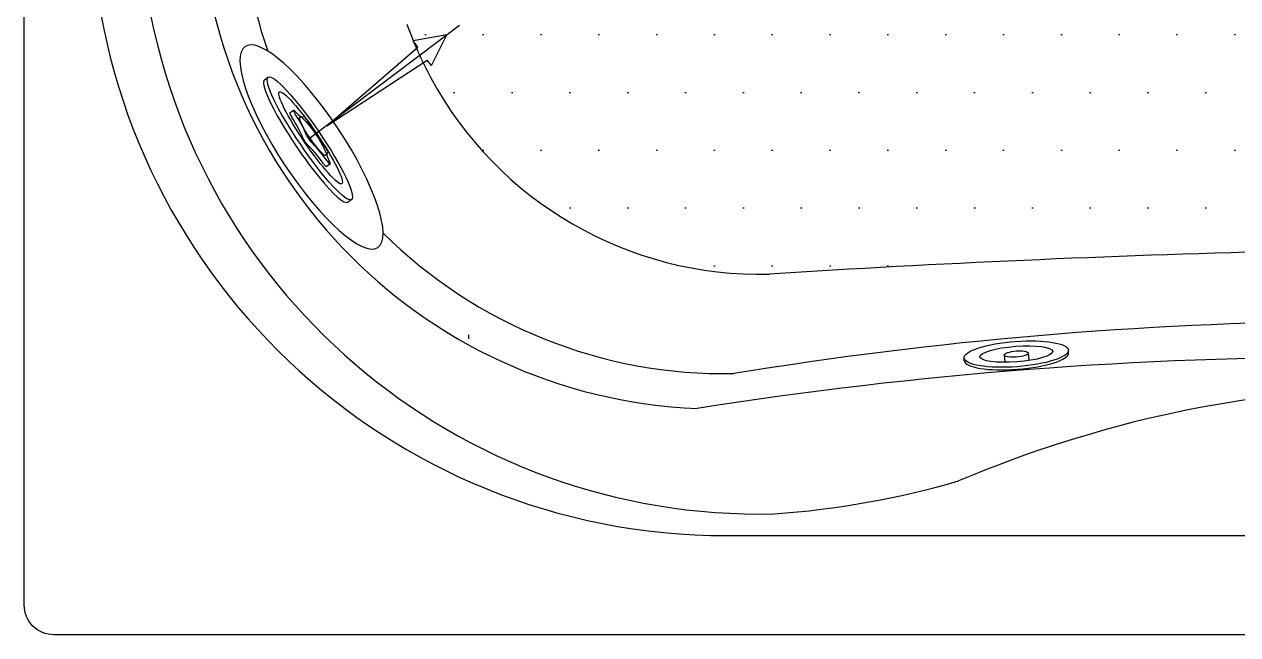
# Model space of a CAD drawing. Header units: millimetres. Extents: x -1245.21 to -1243.69, y 2253.6 to 2254.73.
# Drawn here: x -1245.211 to -1244.555, y 2253.761 to 2254.092 of the extents above; entities that cross this region are included whole.
import ezdxf

# ---------------------------------------------------------------- set-up
doc = ezdxf.new("R2010")
doc.units = ezdxf.units.MM
doc.linetypes.add('CENTER2', pattern=[1.125, 0.75, -0.125, 0.125, -0.125])
doc.layers.add('jacuzzi', color=1, linetype='Continuous')

msp = doc.modelspace()

# ---------------------------------------------------------------- hatches: boundary and pattern name
at = {"layer": 'jacuzzi'}
h = msp.add_hatch(dxfattribs=at)
h.set_pattern_fill('DOTS', color=256, scale=0.5, style=0)
h.set_pattern_definition([(0, (-1250.150874, 2255.148444), (0.015625, 0.03125), [0, -0.03125])])
h.paths.add_polyline_path([(-1244.05656, 2254.16643, 0.445453), (-1244.25791, 2254.36193, -0.018279), (-1244.8087, 2254.37641, 0.282746), (-1244.99169, 2254.27032, 0.069787), (-1245.01254, 2254.21435, -0.701739), (-1244.88004, 2254.16643)])
h.paths.add_polyline_path([(-1244.88004, 2254.16643, -0.701739), (-1245.01254, 2254.11851, 0.069787), (-1244.99169, 2254.06255, 0.282746), (-1244.8087, 2253.95645, -0.018279), (-1244.25791, 2253.97093, 0.445453), (-1244.05656, 2254.16643)])

# ---------------------------------------------------------------- linework, layer by layer
at = {"layer": 'jacuzzi', "linetype": 'CENTER2'}
msp.add_line((-1244.97629, 2254.09086), (-1245.05668, 2254.03008), dxfattribs=at)
at = {"layer": 'jacuzzi'}
for p, q in [((-1244.98298, 2254.08577), (-1245.00131, 2254.08249)), ((-1244.99136, 2254.06913), (-1244.98298, 2254.08577)), ((-1244.99876, 2254.07907), (-1245.00131, 2254.08249)), ((-1245.048, 2254.03664), (-1244.99876, 2254.07907)), ((-1245.048, 2254.03664), (-1244.99362, 2254.07217)), ((-1244.99136, 2254.06913), (-1244.99362, 2254.07217)), ((-1245.08165, 2254.06147), (-1245.07959, 2254.06288)), ((-1245.06794, 2254.04357), (-1245.06587, 2254.04498)), ((-1245.04827, 2254.01465), (-1245.04601, 2254.01619)), ((-1245.03667, 2253.99532), (-1245.0346, 2253.99672)), ((-1244.97124, 2253.92151), (-1244.97124, 2253.92366)), ((-1244.97124, 2253.92151), (-1244.97124, 2253.92366)), ((-1244.6469, 2253.91389), (-1244.64701, 2253.91531)), ((-1244.70331, 2253.90964), (-1244.70342, 2253.91106)), ((-1244.68172, 2253.91269), (-1244.68142, 2253.90872)), ((-1244.66871, 2253.91368), (-1244.66841, 2253.9097)), ((-1244.84048, 2253.81508), (-1244.05751, 2253.81508))]:
    msp.add_line(p, q, dxfattribs=at)
at = {"layer": 'jacuzzi', "color": 3}
msp.add_lwpolyline([(-1245.1955, 2254.57143), (-1243.7025, 2254.57143, -0.414214), (-1243.6865, 2254.55543), (-1243.6865, 2253.77743, -0.414214), (-1243.7025, 2253.76143), (-1245.1955, 2253.76143, -0.414214), (-1245.2115, 2253.77743), (-1245.2115, 2254.55543, -0.414214)], format="xyb", close=True, dxfattribs=at)
at = {"layer": 'jacuzzi'}
for centre, radius, start, end in [((-1244.83617, 2254.16427), 0.28072, 179.55803, 267.63888), ((-1244.83313, 2254.16424), 0.26163, 179.51993, 199.48147), ((-1244.83194, 2254.15861), 0.34363, 181.73495, 268.5755), ((-1244.81389, 2254.16253), 0.33583, 187.3682, 271.33473), ((-1244.80262, 2254.16486), 0.21498, 199.94865, 208.41836), ((-1244.81389, 2254.15836), 0.20198, 208.32, 271.47209), ((-1244.83313, 2254.16424), 0.26163, 225.19562, 271.13438), ((-1244.33536, 2246.43315), 7.53818, 89.411314, 93.600131), ((-1244.47859, 2251.76191), 2.16907, 90.49574, 99.26876), ((-1244.49554, 2251.6552), 2.25624, 89.81008, 98.98055), ((-1244.45641, 2253.25647), 0.63902, 69.58537, 113.02562), ((-1244.84011, 2254.30604), 0.48046, 274.06298, 286.16338)]:
    msp.add_arc(centre, radius, start, end, dxfattribs=at)
at = {"layer": 'jacuzzi', "extrusion": (0, 0, -1)}
msp.add_ellipse((-1245.05619, 2254.02518), major_axis=(0.03583, -0.05437), ratio=0.268382, dxfattribs=at)
at = {"layer": 'jacuzzi'}
for centre, major_axis, ratio, start_param, end_param in [((-1245.05916, 2254.02839), (-0.02249, 0.03308), 0.15, 0, 3.141593), ((-1245.06643, 2254.04136), (-0.00151, 0.00222), 0.15, 0, 1.378279), ((-1245.0714, 2254.04299), (-0.01068, 0.01571), 0.15, 3.648269, 4.519872), ((-1245.06436, 2254.04276), (-0.00151, 0.00222), 0.15, -0.74996, 1.378279), ((-1245.07145, 2254.05713), (-0.01068, 0.01571), 0.15, 2.391632, 3.263235), ((-1245.06934, 2254.0444), (-0.01068, 0.01571), 0.15, 3.648269, 4.519872), ((-1245.05902, 2254.03955), (-0.00151, 0.00222), 0.15, 4.276588, 6.404827), ((-1245.05144, 2254.03364), (-0.01068, 0.01571), 0.15, 1.134995, 2.006598), ((-1245.05944, 2254.02821), (-0.00151, 0.00222), 0.15, 0.506677, 2.634916), ((-1245.05737, 2254.02961), (-0.00151, 0.00222), 0.15, 0.506677, 2.634916), ((-1245.04802, 2254.01305), (-0.01068, 0.01571), 0.15, -1.378279, -0.506677), ((-1245.05009, 2254.01164), (-0.01068, 0.01571), 0.15, -1.378279, -0.506677), ((-1245.04873, 2254.02442), (-0.00151, 0.00222), 0.15, 3.019951, 5.14819), ((-1245.03696, 2254.0064), (-0.01068, 0.01571), 0.15, -0.121642, 0.74996), ((-1245.04978, 2254.01687), (-0.00151, 0.00222), 0.15, 1.763314, 3.141593), ((-1245.04771, 2254.01827), (-0.00151, 0.00222), 0.15, 1.763314, 3.891553), ((-1244.67521, 2253.91318), (0.0282, 0.00212), 0.241894, 3.141593, 9.424778), ((-1244.67521, 2253.91318), (0.01969, 0.00148), 0.213721, 3.141593, 9.424778), ((-1244.67511, 2253.91177), (0.0282, 0.00212), 0.241894, 3.141593, 6.283185), ((-1244.67521, 2253.91318), (0.00651, 0.00049), 0.258657, 1.570796326794837, 7.853981633974422)]:
    msp.add_ellipse(centre, major_axis=major_axis, ratio=ratio, start_param=start_param, end_param=end_param, dxfattribs=at)
for centre, major_axis, ratio in [((-1245.0571, 2254.0298), (-0.02249, 0.03308), 0.15), ((-1245.05668, 2254.03008), (-0.01687, 0.02481), 0.133333), ((-1245.05544, 2254.03092), (-0.00703, 0.01034), 0.15)]:
    msp.add_ellipse(centre, major_axis=major_axis, ratio=ratio, dxfattribs=at)

doc.saveas('drawing.dxf')
